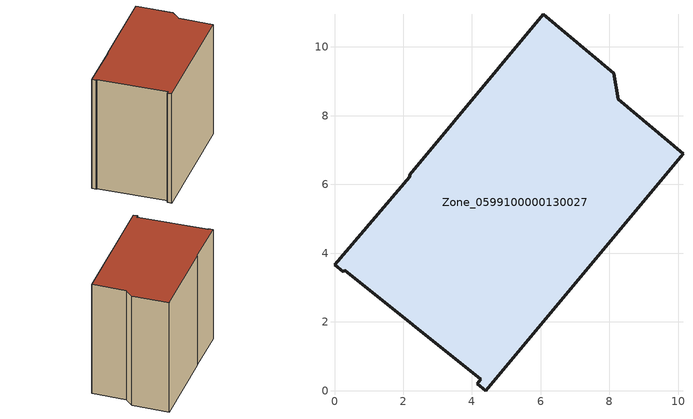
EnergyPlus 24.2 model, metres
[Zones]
Zone_0599100000130027
 floor ground (C_G): 4.26,0.33 0.29,3.51 0.25,3.46 0,3.67 2.19,6.22 2.19,6.29 6.08,10.95 8.13,9.24 8.25,8.48 10.14,6.9 4.4,0 4.16,0.2 z0
 wall outside (C_F): 8.13,9.24 6.08,10.95 2.19,6.29 2.19,6.22 0,3.67 0.25,3.46 0.29,3.51 4.26,0.33 4.16,0.2 4.4,0 10.14,6.9 8.25,8.48 8.13,9.24 z0:8.88
 roof outside (C_R): 4.26,0.33 4.16,0.2 4.4,0 10.14,6.9 8.25,8.48 8.13,9.24 6.08,10.95 2.19,6.29 2.19,6.22 0,3.67 0.25,3.46 0.29,3.51 z8.88
[BUILDING]
Pand.0599100000130027: North Axis=0; Terrain=City; Loads Convergence Tolerance Value=0.04; Temperature Convergence Tolerance Value=0.4; Solar Distribution=FullExterior; Maximum Number of Warmup Days=25; Minimum Number of Warmup Days=1
[Site:Location]
Rotterdam.The.Hague.AP_ZH_NLD Design_Conditions: Latitude=51.96; Longitude=4.45; Time Zone=1; Elevation=-4.5
[SITE:GROUNDTEMPERATURE:BUILDINGSURFACE]
18, 18, 18, 18, 18, 18, 18, 18, 18, 18, 18, 18
[MATERIAL] Thermal Absorptance=0.9; Solar Absorptance=0.7; Visible Absorptance=0.7
Name | Roughness | Thickness | Conductivity | Density | Specific Heat
G.TI.1946 | MediumSmooth | 0.15 | 1 | 540 | 1210
F.TI.1946 | Rough | 0.3 | 0.857143 | 1920 | 840
R.TI.1946 | MediumRough | 0.2 | 0.1 | 1500 | 1000
[CONSTRUCTION]
C_G: G.TI.1946
C_F: F.TI.1946
C_R: R.TI.1946
[ZONE]
Zone_0599100000130027: Type=1; Multiplier=1; Ceiling Height=Autocalculate; Volume=Autocalculate; Floor Area=autocalculate; Part of Total Floor Area=Yes
[ZONEINFILTRATION:DESIGNFLOWRATE]
Infil_Zone_0599100000130027: Zone or ZoneList or Space or SpaceList=Zone_0599100000130027; Schedule=AlwaysOn; Design Flow Rate Calculation Method=Flow/Area; Flow Rate per Floor Area=0.003; Constant Term Coefficient=1; Temperature Term Coefficient=0; Velocity Term Coefficient=0; Velocity Squared Term Coefficient=0
[HVACTEMPLATE:ZONE:IDEALLOADSAIRSYSTEM]
Zone_0599100000130027: Maximum Heating Supply Air Temperature=50; Minimum Cooling Supply Air Temperature=13; Maximum Heating Supply Air Humidity Ratio=0.0156; Minimum Cooling Supply Air Humidity Ratio=0.0077; Heating Limit=NoLimit; Cooling Limit=NoLimit; Dehumidification Control Type=ConstantSensibleHeatRatio; Cooling Sensible Heat Ratio=0.7; Dehumidification Setpoint=60; Humidification Control Type=None; Humidification Setpoint=30; Outdoor Air Method=None; Outdoor Air Flow Rate per Person=0.00944; Outdoor Air Flow Rate per Zone Floor Area=0; Outdoor Air Flow Rate per Zone=0; Demand Controlled Ventilation Type=None; Outdoor Air Economizer Type=NoEconomizer; Heat Recovery Type=None; Sensible Heat Recovery Effectiveness=0.7; Latent Heat Recovery Effectiveness=0.65
[ZONECONTROL:THERMOSTAT]
ThermostatControl_Zone_0599100000130027: Zone or ZoneList=Zone_0599100000130027; Control Type Schedule=DualSetpointControlType; Control 1=Thermostat_Zone_0599100000130027; Temperature Difference Between Cutout And Setpoint=0
[THERMOSTATSETPOINT:DUALSETPOINT]
Thermostat_Zone_0599100000130027: Heating Setpoint Temperature Schedule=HeatingSetpoint_Zone_0599100000130027; Cooling Setpoint Temperature Schedule=CoolingSetpoint_Zone_0599100000130027
[SCHEDULE:COMPACT]
HeatingSetpoint_Zone_0599100000130027: Through: 12/31, For: AllDays, Until: 24:00, 21
CoolingSetpoint_Zone_0599100000130027: Through: 12/31, For: AllDays, Until: 24:00, 24
DualSetpointControlType: Through: 12/31, For: AllDays, Until: 24:00, 4
AlwaysOn: Through: 12/31, For: AllDays, Until: 24:00, 1
